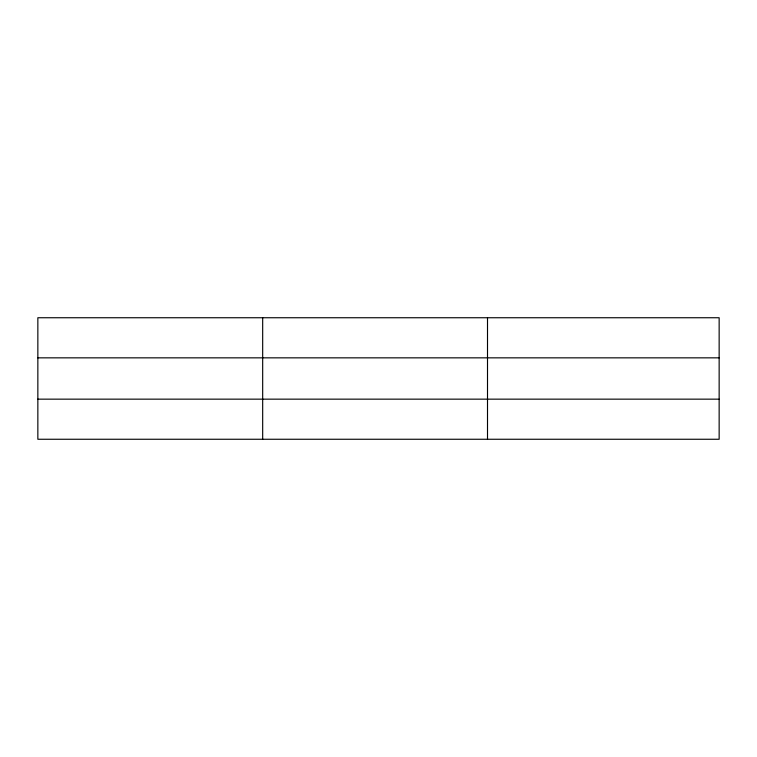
<?xml version="1.0" encoding="UTF-8"?>
<svg xmlns="http://www.w3.org/2000/svg" width="757" height="757" viewBox="0 0 757 757"><rect width="100%" height="100%" fill="white"/><g stroke="black" fill="none" stroke-linecap="round" stroke-linejoin="round"><path stroke-width="1.14" d="M262.679 317.741L262.679 439.259M487.508 317.741L487.508 439.259M719.15 399.157L719.15 439.259L37.85 439.259L37.85 317.741L719.15 317.741L719.15 399.157L37.85 399.157M37.85 357.843L719.15 357.843"/></g></svg>
